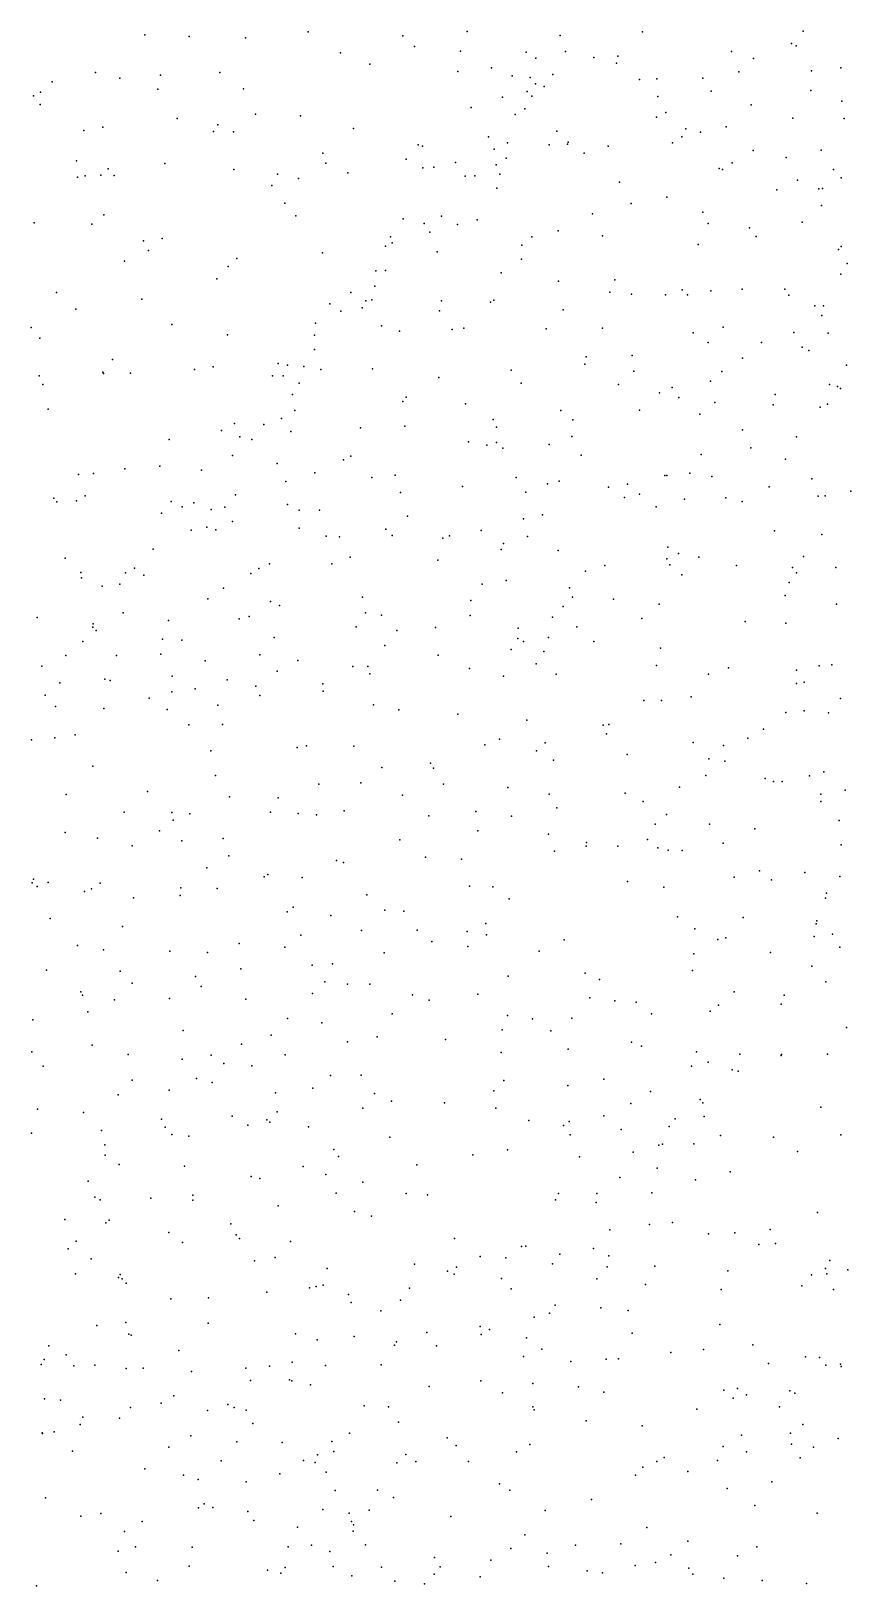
# Model space of a CAD drawing. Header units: metres. Extents: x -25 to 25, y -27.7 to 27.8.
# Drawn here: x -1.914 to -1.209, y -6.693 to -5.354 of the extents above; entities that cross this region are included whole.
import ezdxf

# ---------------------------------------------------------------- set-up
doc = ezdxf.new("R2010")
doc.units = ezdxf.units.M

msp = doc.modelspace()

# ---------------------------------------------------------------- linework, layer by layer
for p in [(-1.8163, -5.3577, 15.1605), (-1.7781, -5.3591, 19.2294), (-1.7296, -5.3603, 0.5222), (-1.6756, -5.3551, -1.5947), (-1.5943, -5.3585, -1.5642), (-1.5389, -5.3548, 14.457), (-1.459, -5.3583, -5.5267), (-1.3879, -5.3552, -7.8795), (-1.2599, -5.3652, 19.4932), (-1.2498, -5.3545, -1.4816), (-1.6479, -5.3732, 19.3455), (-1.5842, -5.3677, 16.3682), (-1.5445, -5.3717, -8.0561), (-1.488, -5.3725, -3.0762), (-1.4799, -5.3778, -5.6266), (-1.4542, -5.3721, 19.4461), (-1.4299, -5.3772, -6.4827), (-1.4093, -5.376, -3.0826), (-1.3114, -5.3721, -3.0866), (-1.2925, -5.3782, -7.761), (-1.2559, -5.3673, -5.2304), (-1.8587, -5.3901, 19.1472), (-1.8028, -5.3925, 0.5133), (-1.7516, -5.39, -3.0031), (-1.6226, -5.383, -8.1147), (-1.547, -5.3893, 0.5033), (-1.518, -5.3861, -1.5565), (-1.4651, -5.3918, -5.4378), (-1.4103, -5.382, -5.3293), (-1.305, -5.3896, -1.5246), (-1.2427, -5.3888, -6.7627), (-1.2174, -5.386, 17.0735), (-1.8959, -5.3981, 15.2174), (-1.8377, -5.395, -2.9865), (-1.805, -5.4044, -8.2682), (-1.7314, -5.4043, 19.2882), (-1.5002, -5.393, -7.9999), (-1.4847, -5.3945, -5.7068), (-1.4801, -5.3999, -5.7919), (-1.4725, -5.4021, -5.9918), (-1.3905, -5.3963, 0.4569), (-1.3757, -5.3956, 18.1849), (-1.336, -5.395, -6.6319), (-1.3288, -5.4061, 3.124), (-1.2433, -5.4055, -3.0823), (-1.912, -5.4102, 0.4979), (-1.9062, -5.4176, -8.3242), (-1.906, -5.4072, -2.965), (-1.5084, -5.4114, 24.5255), (-1.4873, -5.4066, -6.2436), (-1.4831, -5.4106, -5.8857), (-1.3747, -5.4107, -1.5585), (-1.2945, -5.418, 24.4287), (-1.2166, -5.4147, -7.6136), (-1.7884, -5.4298, 15.039), (-1.7211, -5.4259, 14.7936), (-1.6823, -5.4274, 14.7002), (-1.5355, -5.4203, 15.7828), (-1.4977, -5.4263, -6.1463), (-1.4894, -5.4215, -6.0603), (-1.376, -5.4286, 16.6885), (-1.3679, -5.4247, 14.3241), (-1.2588, -5.4294, 17.9304), (-1.2145, -5.4297, 17.4601), (-1.8688, -5.44, 24.6649), (-1.8524, -5.4372, 16.128), (-1.7571, -5.441, 14.954), (-1.7535, -5.4353, -1.6223), (-1.74, -5.4413, 15.8863), (-1.6366, -5.4383, 0.5008), (-1.5206, -5.4456, -5.5104), (-1.4618, -5.4405, -6.3559), (-1.3542, -5.4455, -3.0696), (-1.3506, -5.4386, -7.8103), (-1.338, -5.4414, 19.5813), (-1.3159, -5.4368, 19.4232), (-1.663, -5.4595, -2.9825), (-1.5811, -5.4523, -3.0167), (-1.5772, -5.4535, -1.6164), (-1.5156, -5.4561, -5.9434), (-1.5042, -5.4508, -1.5965), (-1.4682, -5.4523, -3.0457), (-1.4525, -5.4518, -5.3282), (-1.452, -5.4501, -6.4674), (-1.4382, -5.4596, 0.4573), (-1.4176, -5.4535, -1.597), (-1.3623, -5.4507, 15.6198), (-1.2928, -5.4573, 0.4139), (-1.2342, -5.457, 15.4354), (-1.875, -5.4661, -8.28), (-1.8477, -5.4731, 15.0875), (-1.799, -5.4685, -8.2193), (-1.6604, -5.4683, -8.1044), (-1.5915, -5.4647, 20.8669), (-1.577, -5.4722, 14.522), (-1.5676, -5.4716, 16.4957), (-1.5489, -5.4676, -5.6423), (-1.5138, -5.4695, 0.4817), (-1.5053, -5.464, 14.4412), (-1.3221, -5.4727, -6.6323), (-1.3109, -5.468, 2.9383), (-1.2644, -5.4632, -6.7126), (-1.8741, -5.4802, 0.4896), (-1.8676, -5.4791, -1.653), (-1.8542, -5.4786, 19.1804), (-1.8427, -5.4787, -2.9024), (-1.7398, -5.4736, -8.168), (-1.702, -5.4777, 0.5009), (-1.6839, -5.4814, 24.6013), (-1.6416, -5.4765, 14.6103), (-1.5405, -5.4795, -5.8347), (-1.5323, -5.4791, -6.0521), (-1.5108, -5.4775, -6.3076), (-1.4077, -5.4845, 20.8012), (-1.3192, -5.4737, 19.5039), (-1.2547, -5.4828, -7.668), (-1.2238, -5.4735, -3.0686), (-1.2172, -5.4809, -6.7796), (-1.7069, -5.4875, 19.3335), (-1.5134, -5.4897, -5.3612), (-1.3672, -5.4974, -6.5751), (-1.2724, -5.4912, -5.2182), (-1.2362, -5.4902, 14.2783), (-1.233, -5.49, 17.2541), (-1.8516, -5.5126, 18.581), (-1.6957, -5.5027, -1.6349), (-1.4311, -5.5118, 19.4778), (-1.3978, -5.503, -7.8406), (-1.3361, -5.5104, 14.3301), (-1.2341, -5.5046, -1.5998), (-1.9115, -5.5195, -2.8461), (-1.8619, -5.5206, 15.9751), (-1.6863, -5.5134, 20.9875), (-1.594, -5.516, 0.4844), (-1.576, -5.52, -5.5044), (-1.561, -5.5139, -5.9597), (-1.5472, -5.5211, 19.4539), (-1.5302, -5.5169, 3.4246), (-1.4606, -5.5263, -7.8987), (-1.3316, -5.52, -7.768), (-1.296, -5.5237, -1.6333), (-1.2505, -5.519, 17.67), (-1.8173, -5.5349, -1.6485), (-1.8012, -5.533, 15.0305), (-1.6092, -5.5395, -8.0338), (-1.6048, -5.5315, -5.6078), (-1.6033, -5.5367, -5.6784), (-1.571, -5.5275, -6.1886), (-1.4919, -5.5388, 16.6483), (-1.4832, -5.5315, 0.4544), (-1.4224, -5.5307, -5.295), (-1.3401, -5.5383, -5.2471), (-1.2901, -5.5313, 20.0693), (-1.2172, -5.5398, -7.6063), (-1.8338, -5.5525, 19.2514), (-1.813, -5.5432, 0.4809), (-1.7372, -5.5503, -2.8557), (-1.6634, -5.5453, -2.9015), (-1.5646, -5.5446, -5.3878), (-1.4922, -5.5509, -2.9906), (-1.2193, -5.5426, -3.0531), (-1.7446, -5.557, -1.6443), (-1.6175, -5.5609, 21.1568), (-1.6091, -5.5605, -5.9025), (-1.5095, -5.5626, -7.9457), (-1.2174, -5.5637, 0.346), (-1.212, -5.5544, -5.176), (-1.8922, -5.5796, 0.4548), (-1.7543, -5.5676, 19.3408), (-1.639, -5.5794, -5.7367), (-1.6182, -5.5741, -1.6493), (-1.4604, -5.5696, 14.4654), (-1.4162, -5.5792, -1.6717), (-1.4117, -5.5685, -3.0081), (-1.3539, -5.5772, 19.8536), (-1.3292, -5.578, 3.3235), (-1.3024, -5.5765, -3.0328), (-1.2656, -5.5765, -7.6714), (-1.8187, -5.5853, 24.6122), (-1.657, -5.5891, -5.6225), (-1.6291, -5.5927, -6.0528), (-1.6261, -5.5866, -5.4866), (-1.6208, -5.5857, -6.1514), (-1.561, -5.5867, 14.576), (-1.5188, -5.5877, -1.6692), (-1.5159, -5.586, -6.4089), (-1.3975, -5.581, 20.9588), (-1.3683, -5.5815, 19.5002), (-1.3492, -5.5814, 20.4478), (-1.262, -5.5818, -6.7077), (-1.2398, -5.591, -1.6601), (-1.2323, -5.5911, 19.1691), (-1.8756, -5.5937, 15.1131), (-1.7931, -5.607, -8.1887), (-1.6695, -5.606, 14.7581), (-1.6475, -5.5956, -5.8311), (-1.5627, -5.5953, -7.9906), (-1.4564, -5.5945, -6.4907), (-1.2336, -5.5992, 24.3992), (-1.9141, -5.6097, 19.1864), (-1.9067, -5.6187, 21.1085), (-1.745, -5.6158, -2.7902), (-1.6703, -5.6161, -8.0808), (-1.6127, -5.6082, 0.4499), (-1.597, -5.6128, -6.2856), (-1.5519, -5.6113, -6.3411), (-1.5417, -5.6103, 0.4424), (-1.471, -5.6107, -5.3055), (-1.4225, -5.6101, 15.5455), (-1.3445, -5.6142, 20.6187), (-1.3186, -5.6093, 0.387), (-1.2577, -5.614, 15.1161), (-1.2282, -5.6144, 14.9308), (-1.6702, -5.6286, -5.9921), (-1.3968, -5.6336, -2.9711), (-1.3314, -5.6226, 20.8206), (-1.2855, -5.6226, -5.2085), (-1.2507, -5.6264, 3.467), (-1.2448, -5.6295, -3.0221), (-1.844, -5.6371, -2.7557), (-1.7736, -5.6459, 15.0004), (-1.7574, -5.6436, -1.6609), (-1.7016, -5.6407, -5.6706), (-1.6936, -5.642, -5.543), (-1.6795, -5.6432, -1.6607), (-1.6648, -5.6458, -5.4485), (-1.6204, -5.6452, 18.3108), (-1.5011, -5.6464, 14.5481), (-1.4375, -5.6412, 0.4101), (-1.4365, -5.6349, 19.4946), (-1.3956, -5.6471, -6.5662), (-1.302, -5.6359, 17.3297), (-1.2126, -5.6419, 0.3193), (-1.9071, -5.6511, -1.657), (-1.904, -5.6587, 19.2637), (-1.8524, -5.6481, -8.2386), (-1.8518, -5.6492, 21.5156), (-1.8287, -5.6488, 0.4331), (-1.7063, -5.6512, -5.7578), (-1.6971, -5.6511, -5.9133), (-1.6833, -5.6574, -6.1411), (-1.5632, -5.6526, 15.6486), (-1.4923, -5.6574, 18.1398), (-1.4087, -5.6586, -5.2669), (-1.3296, -5.6557, 19.5164), (-1.3197, -5.6474, 19.3005), (-1.227, -5.6586, -6.7646), (-1.2203, -5.6603, -5.1726), (-1.6892, -5.6674, 3.4836), (-1.5943, -5.6732, -5.3316), (-1.5913, -5.6695, -8.008), (-1.3734, -5.6657, 14.4417), (-1.3626, -5.6613, 19.4503), (-1.3568, -5.67, 17.7486), (-1.2739, -5.6672, -6.6973), (-1.2176, -5.6621, 14.3534), (-1.8995, -5.68, 0.4185), (-1.6871, -5.6811, 19.4415), (-1.5402, -5.6754, -6.4257), (-1.4582, -5.681, 16.8245), (-1.3907, -5.6808, 3.5774), (-1.3386, -5.6841, 17.1487), (-1.3257, -5.6741, -2.9704), (-1.2757, -5.6763, -1.7163), (-1.2351, -5.6781, 19.52), (-1.2288, -5.6756, 3.6278), (-1.7502, -5.6983, -5.7299), (-1.739, -5.6922, -5.8651), (-1.7138, -5.6931, -2.7465), (-1.6987, -5.6878, -6.2388), (-1.6905, -5.6991, 14.8537), (-1.6307, -5.6961, 14.7652), (-1.5924, -5.6944, 19.4939), (-1.5164, -5.6887, -2.8588), (-1.5136, -5.6953, -5.288), (-1.4481, -5.6892, -1.7173), (-1.3021, -5.6976, 21.0698), (-1.7952, -5.7061, 19.4273), (-1.7344, -5.7038, -6.0917), (-1.7243, -5.7059, 0.4248), (-1.5377, -5.708, -7.9603), (-1.522, -5.7109, -1.7213), (-1.5137, -5.7087, 14.6098), (-1.5081, -5.7135, 21.3728), (-1.4682, -5.7102, 19.942), (-1.4488, -5.7034, -6.5225), (-1.2948, -5.7133, 0.3457), (-1.2554, -5.7036, 2.832), (-1.7409, -5.7199, -6.1782), (-1.7024, -5.7267, 15.7196), (-1.6453, -5.7236, -2.7602), (-1.6391, -5.7203, 0.4176), (-1.4409, -5.7196, 0.3893), (-1.3376, -5.719, -7.7351), (-1.265, -5.7228, 3.1169), (-1.8734, -5.7361, -1.6524), (-1.8603, -5.7354, -2.6766), (-1.8334, -5.7313, 18.4758), (-1.8033, -5.7289, 15.0322), (-1.7675, -5.7324, -6.0171), (-1.6701, -5.7346, 19.5172), (-1.6208, -5.7387, -6.3659), (-1.6009, -5.7366, -1.7107), (-1.4966, -5.7386, 20.6122), (-1.3687, -5.7369, 21.2546), (-1.3671, -5.737, -5.2237), (-1.3474, -5.7349, -6.6159), (-1.3283, -5.7379, -1.7688), (-1.2423, -5.7398, -1.7516), (-1.7383, -5.7537, -2.6901), (-1.6948, -5.7421, 16.6026), (-1.5963, -5.7517, 20.4511), (-1.5429, -5.7466, 0.4049), (-1.4885, -5.7513, -2.8264), (-1.4698, -5.7443, -7.8816), (-1.4598, -5.7418, -5.2528), (-1.4174, -5.747, 14.5523), (-1.4008, -5.7444, -2.8795), (-1.3905, -5.7532, 15.1885), (-1.2791, -5.7467, -7.6442), (-1.2087, -5.7504, 0.262), (-1.8945, -5.7566, 15.0859), (-1.8919, -5.7596, 15.9701), (-1.8751, -5.7589, 19.5), (-1.8677, -5.7544, -8.2608), (-1.7936, -5.7594, -5.7095), (-1.7841, -5.7641, 0.4029), (-1.7742, -5.7606, -5.467), (-1.7593, -5.7663, -5.3952), (-1.7474, -5.7643, -8.1719), (-1.6934, -5.762, -8.1138), (-1.6834, -5.7668, -5.334), (-1.666, -5.7667, -1.699), (-1.4035, -5.7558, -6.571), (-1.3762, -5.7641, 19.5374), (-1.352, -5.7574, 15.0099), (-1.3164, -5.7561, 24.4322), (-1.3024, -5.7593, 14.8216), (-1.237, -5.7549, 14.4338), (-1.2307, -5.7545, 20.9367), (-1.8018, -5.7693, -5.5804), (-1.7407, -5.7766, 14.9829), (-1.5902, -5.7719, 20.0814), (-1.4905, -5.7744, -1.7571), (-1.474, -5.7709, 19.7688), (-1.7765, -5.7841, -1.6764), (-1.763, -5.7815, 19.5564), (-1.7551, -5.7838, -6.2559), (-1.6834, -5.7822, 21.5317), (-1.6601, -5.7892, 20.2942), (-1.6487, -5.7897, -8.0675), (-1.6088, -5.7831, -5.2867), (-1.6033, -5.7886, 3.5676), (-1.5599, -5.7909, -7.9782), (-1.554, -5.7889, -6.4527), (-1.5267, -5.7843, 19.5481), (-1.4871, -5.7894, 14.6698), (-1.2744, -5.7845, -6.7191), (-1.2336, -5.7879, 19.1256), (-1.809, -5.8004, -6.1136), (-1.6396, -5.8073, -2.7121), (-1.5097, -5.8006, -7.9224), (-1.5075, -5.7954, -5.2486), (-1.4607, -5.8014, 0.3582), (-1.3663, -5.7988, -1.7862), (-1.3571, -5.804, -2.8773), (-1.3396, -5.8072, -7.7207), (-1.2495, -5.8066, -7.5811), (-1.8848, -5.808, 0.3733), (-1.8712, -5.8206, 19.5909), (-1.8329, -5.8207, -5.981), (-1.825, -5.8168, -5.5298), (-1.7182, -5.8169, -6.3201), (-1.709, -5.8131, 0.381), (-1.6552, -5.8129, -6.3836), (-1.564, -5.81, 18.0886), (-1.4371, -5.8194, -6.5589), (-1.4205, -5.8144, -7.8141), (-1.367, -5.8087, 20.8546), (-1.3646, -5.8138, 0.3208), (-1.3072, -5.8144, -5.1798), (-1.2589, -5.8163, -1.7904), (-1.2555, -5.8209, -2.9202), (-1.2217, -5.8163, 19.5371), (-1.8708, -5.8252, -2.6398), (-1.8529, -5.8323, -1.6673), (-1.8378, -5.8304, -5.6933), (-1.8171, -5.8228, -6.2028), (-1.7486, -5.8341, 18.3252), (-1.7251, -5.8212, -2.669), (-1.5259, -5.8305, 0.3615), (-1.5053, -5.8275, -6.4998), (-1.4507, -5.8338, -2.8099), (-1.3541, -5.8224, 3.7155), (-1.2619, -5.8291, 14.511), (-1.7619, -5.8432, -5.3287), (-1.708, -5.8453, -8.1407), (-1.629, -5.8418, 14.8886), (-1.5358, -5.8446, -1.7763), (-1.4483, -5.8417, 19.5744), (-1.4131, -5.8434, 17.1917), (-1.3736, -5.8477, -5.1888), (-1.2653, -5.8403, 0.2431), (-1.2212, -5.8478, -6.8192), (-1.909, -5.8592, 16.4578), (-1.835, -5.8551, 0.3564), (-1.7352, -5.8605, -1.6938), (-1.7265, -5.8583, 20.1138), (-1.7003, -5.849, 19.6235), (-1.6264, -5.8553, 0.3553), (-1.6126, -5.8571, -6.4445), (-1.5363, -5.8576, 14.8046), (-1.4656, -5.8588, -5.2111), (-1.4563, -5.8497, -1.7916), (-1.3885, -5.8602, -6.6152), (-1.861, -5.8674, -5.6295), (-1.8607, -5.8646, -5.8484), (-1.858, -5.8703, -6.1421), (-1.796, -5.8619, -8.2206), (-1.6343, -5.8672, -8.0537), (-1.5994, -5.8705, -2.6977), (-1.5662, -5.8677, -5.2375), (-1.4949, -5.8685, 15.033), (-1.4446, -5.8671, 19.5323), (-1.2996, -5.8627, 21.1966), (-1.2648, -5.8641, -6.7624), (-1.8695, -5.88, 21.7042), (-1.8009, -5.878, 19.6681), (-1.7843, -5.8787, 16.6076), (-1.7049, -5.8763, -6.3774), (-1.6097, -5.8832, 19.6416), (-1.501, -5.8868, 17.8057), (-1.4954, -5.8774, -7.8992), (-1.4904, -5.88, -2.7589), (-1.469, -5.8765, 14.7462), (-1.4298, -5.88, 24.4649), (-1.3724, -5.8857, 19.5909), (-1.905, -5.9012, 19.6989), (-1.8842, -5.892, -5.976), (-1.8406, -5.8918, -2.6218), (-1.8026, -5.8908, 15.0382), (-1.7644, -5.8966, -2.6294), (-1.7174, -5.8912, -5.2706), (-1.6846, -5.8963, 20.6533), (-1.6374, -5.9013, 16.7649), (-1.6243, -5.9013, 15.4727), (-1.5639, -5.8915, -7.977), (-1.4796, -5.8992, -6.5433), (-1.4728, -5.8884, 0.3188), (-1.3759, -5.9005, 19.3694), (-1.2359, -5.9007, 21.009), (-1.225, -5.9, 3.8822), (-1.8507, -5.9124, -5.3593), (-1.846, -5.9135, -8.2617), (-1.7926, -5.9096, -1.687), (-1.7453, -5.9129, 15.7373), (-1.7024, -5.9055, 19.6913), (-1.6225, -5.9078, -1.7526), (-1.537, -5.903, -6.4942), (-1.5075, -5.9098, -1.8068), (-1.4624, -5.9079, 14.8829), (-1.3313, -5.9079, -6.6881), (-1.3139, -5.9026, -5.1568), (-1.2555, -5.9045, -2.8823), (-1.249, -5.9148, 14.5769), (-1.9021, -5.926, -2.6066), (-1.8895, -5.9155, -5.7234), (-1.793, -5.9233, -5.3034), (-1.7729, -5.9206, 0.3323), (-1.7206, -5.9183, -8.1655), (-1.7173, -5.9262, 15.024), (-1.663, -5.9163, -2.6546), (-1.6628, -5.9225, -8.0974), (-1.346, -5.9274, -1.839), (-1.2556, -5.9159, 19.5802), (-1.8931, -5.9357, -5.4937), (-1.8514, -5.9376, 20.2932), (-1.8125, -5.9285, -6.3054), (-1.7969, -5.9384, 20.5235), (-1.7534, -5.9347, -6.3688), (-1.6196, -5.9343, 0.3185), (-1.5978, -5.9388, -8.0203), (-1.3868, -5.9307, 14.7232), (-1.3717, -5.9306, -7.7396), (-1.2648, -5.941, 19.17), (-1.2489, -5.9395, 0.1632), (-1.2279, -5.9412, -6.8436), (-1.2177, -5.929, -7.4637), (-1.7785, -5.9516, 19.7555), (-1.7495, -5.9514, -5.2485), (-1.5468, -5.9424, -5.2053), (-1.4875, -5.9475, 17.0901), (-1.422, -5.9519, -5.1703), (-1.4169, -5.9512, -7.7947), (-1.9139, -5.9646, -1.6093), (-1.8938, -5.9628, -8.2969), (-1.8761, -5.9603, 2.1388), (-1.5112, -5.964, -7.9114), (-1.4719, -5.9671, 14.8688), (-1.4191, -5.9594, -2.7671), (-1.3445, -5.9668, -5.1472), (-1.2975, -5.9632, -6.7597), (-1.2838, -5.9552, 14.6647), (-1.7595, -5.974, -8.2004), (-1.6852, -5.9712, 21.5952), (-1.677, -5.9696, 19.8105), (-1.6364, -5.9699, -5.2078), (-1.5237, -5.9689, 21.4707), (-1.4793, -5.9741, -6.5717), (-1.4011, -5.9772, 0.2219), (-1.331, -5.9809, 0.1884), (-1.3184, -5.9693, 19.6284), (-1.8611, -5.9873, -6.3027), (-1.7555, -5.9951, -2.6057), (-1.6122, -5.9882, 3.7114), (-1.5703, -5.9847, -2.6674), (-1.5678, -5.9888, 0.2759), (-1.4645, -5.982, -1.8315), (-1.3173, -5.983, -7.6105), (-1.232, -5.992, -1.8404), (-1.6664, -6.0028, -8.0979), (-1.6304, -6.0015, 15.0749), (-1.5593, -6.0028, 14.9672), (-1.504, -6.0056, 17.2574), (-1.3562, -6.0053, -6.7156), (-1.3336, -5.9952, 14.7488), (-1.2826, -5.9977, -2.8446), (-1.2752, -6.0003, 0.1316), (-1.2678, -6.0003, -5.1184), (-1.2443, -5.9956, 24.3757), (-1.2136, -6.0078, -7.3694), (-1.8839, -6.0116, -2.594), (-1.814, -6.009, -5.2576), (-1.7433, -6.0137, 20.7586), (-1.7014, -6.0143, 0.2654), (-1.5945, -6.0121, -1.7866), (-1.4683, -6.0113, 19.7065), (-1.4029, -6.0105, -7.7599), (-1.3875, -6.0177, 21.28), (-1.2346, -6.0114, 19.6181), (-1.2345, -6.0176, -6.9136), (-1.8341, -6.0268, 19.8202), (-1.793, -6.027, 15.8618), (-1.7918, -6.0336, -6.4142), (-1.7774, -6.0283, 24.4974), (-1.7082, -6.0267, -1.7188), (-1.6842, -6.0279, 15.5581), (-1.6684, -6.029, 17.9677), (-1.6446, -6.0255, 15.2377), (-1.5718, -6.0299, 24.4787), (-1.5313, -6.0262, -1.8225), (-1.5007, -6.0301, -5.149), (-1.4616, -6.0231, 0.2117), (-1.3673, -6.0288, 14.8496), (-1.2188, -6.0339, 14.7306), (-1.8847, -6.0442, 1.8827), (-1.8036, -6.0427, 0.2343), (-1.5296, -6.0428, -7.9167), (-1.4688, -6.0458, -7.8336), (-1.377, -6.037, 19.6844), (-1.3303, -6.037, -2.8108), (-1.2915, -6.041, 14.6402), (-1.8571, -6.049, -6.3703), (-1.827, -6.0556, -1.6539), (-1.7844, -6.0513, 15.0508), (-1.7488, -6.0494, -5.1719), (-1.5967, -6.0505, -5.1505), (-1.4637, -6.0602, -6.6412), (-1.4365, -6.056, 3.874), (-1.4362, -6.053, -2.7359), (-1.4091, -6.0561, -1.844), (-1.3836, -6.0504, -5.128), (-1.3748, -6.0575, -7.6936), (-1.366, -6.0595, 19.3127), (-1.3538, -6.0597, -6.7618), (-1.3186, -6.0535, -7.5668), (-1.217, -6.0549, -2.8716), (-1.7629, -6.0748, -2.5967), (-1.7441, -6.0642, 16.8095), (-1.6512, -6.0684, 19.8265), (-1.6454, -6.07, -6.5118), (-1.5748, -6.0656, 17.5707), (-1.5439, -6.0672, -6.5776), (-1.9132, -6.0875, 16.1762), (-1.912, -6.0843, 19.8677), (-1.8995, -6.0872, 16.6568), (-1.8546, -6.088, -2.5894), (-1.7137, -6.0823, 2.488), (-1.7105, -6.0805, 0.2118), (-1.6808, -6.0831, -5.1451), (-1.4008, -6.0864, 14.9651), (-1.3091, -6.0827, -1.8582), (-1.2874, -6.0772, 0.0719), (-1.277, -6.085, 19.6804), (-1.2483, -6.0787, 4.0074), (-1.2183, -6.0821, -7.2477), (-1.9089, -6.0906, -1.5718), (-1.8681, -6.0951, 18.2546), (-1.8621, -6.0927, 15.0689), (-1.8259, -6.1004, 3.5756), (-1.7857, -6.0985, -8.1947), (-1.7854, -6.0919, 19.7622), (-1.7539, -6.0925, -6.4704), (-1.6253, -6.098, 14.9097), (-1.5369, -6.0905, 15.0247), (-1.5168, -6.0909, 21.1426), (-1.5028, -6.1013, -2.6787), (-1.3697, -6.0914, 0.109), (-1.2305, -6.1008, 14.8423), (-1.2297, -6.0965, -7.06), (-1.6938, -6.1125, -2.6079), (-1.6887, -6.1085, -8.0946), (-1.6098, -6.1112, -1.7799), (-1.5935, -6.112, 2.356), (-1.8977, -6.1182, 19.88), (-1.8356, -6.1253, 2.7033), (-1.6563, -6.1158, 1.9868), (-1.6297, -6.1285, 17.1016), (-1.582, -6.1282, -7.9729), (-1.5227, -6.1226, -7.8884), (-1.3578, -6.1168, -7.6178), (-1.343, -6.1272, 24.3996), (-1.3015, -6.1175, -6.8977), (-1.2387, -6.123, -0.0055), (-1.2379, -6.1202, -7.3045), (-1.8742, -6.1415, -8.2556), (-1.7352, -6.1399, 3.7258), (-1.6819, -6.1325, 19.6345), (-1.5693, -6.1381, -6.6065), (-1.5389, -6.1296, 19.8408), (-1.5222, -6.1322, -5.1211), (-1.4554, -6.1366, -6.7106), (-1.3232, -6.1364, 14.98), (-1.3162, -6.1348, 0.0423), (-1.2404, -6.1339, -7.1478), (-1.2244, -6.1318, -2.8546), (-1.8518, -6.1453, -6.4588), (-1.7947, -6.1463, 0.1515), (-1.7623, -6.1476, 1.8224), (-1.6959, -6.143, 15.0967), (-1.6102, -6.1477, -5.12), (-1.5384, -6.1424, 2.1866), (-1.4769, -6.1465, -1.8365), (-1.3438, -6.1488, 19.7525), (-1.278, -6.1476, -7.0015), (-1.2182, -6.1429, -1.8463), (-1.9008, -6.1627, 3.2277), (-1.8376, -6.1636, 18.0866), (-1.7727, -6.1682, -8.1692), (-1.7335, -6.1617, -5.1133), (-1.6722, -6.1584, 15.3537), (-1.6549, -6.1572, -1.7505), (-1.5035, -6.168, 24.4438), (-1.4374, -6.1653, 0.0774), (-1.3449, -6.1629, -5.0927), (-1.2423, -6.1593, 19.1442), (-1.8713, -6.1813, -2.5848), (-1.8272, -6.174, 19.9141), (-1.7678, -6.1768, -1.6701), (-1.6613, -6.1727, -6.5686), (-1.6419, -6.1748, 15.0648), (-1.6227, -6.1748, 21.3144), (-1.425, -6.1707, 15.0588), (-1.3092, -6.1813, -1.8581), (-1.2303, -6.1728, 14.9245), (-1.87, -6.1842, 20.966), (-1.8424, -6.1882, 15.0816), (-1.7949, -6.1871, 21.5533), (-1.7293, -6.1878, 0.1217), (-1.672, -6.1829, -2.6086), (-1.5858, -6.184, -2.6311), (-1.5715, -6.1887, 0.1058), (-1.5297, -6.1833, 3.9241), (-1.4332, -6.1865, -6.7798), (-1.4119, -6.1891, -1.842), (-1.3936, -6.1903, -7.6544), (-1.3226, -6.193, -6.9631), (-1.2688, -6.1921, -0.0441), (-1.2662, -6.1843, -7.2788), (-1.9126, -6.2056, 3.0107), (-1.8654, -6.1985, -1.5683), (-1.6934, -6.2043, -1.7123), (-1.664, -6.2081, 0.0945), (-1.6035, -6.2002, -7.9709), (-1.5042, -6.2017, 15.0746), (-1.4828, -6.2046, 19.8614), (-1.4487, -6.2041, -7.7476), (-1.3804, -6.2003, -2.7541), (-1.3297, -6.1979, -7.4612), (-1.7832, -6.2146, -5.0761), (-1.7075, -6.2187, -8.0773), (-1.6163, -6.2201, 19.9103), (-1.5574, -6.2223, -5.0774), (-1.5087, -6.2142, 0.0636), (-1.467, -6.2149, 2.3308), (-1.2126, -6.212, -0.1018), (-1.9136, -6.2331, 24.4742), (-1.8617, -6.2272, 21.4064), (-1.8305, -6.2354, -8.1808), (-1.7593, -6.2358, 17.7195), (-1.7331, -6.2264, -6.5638), (-1.6956, -6.2357, 15.7585), (-1.6419, -6.2243, -6.6229), (-1.5097, -6.2336, 1.9974), (-1.4519, -6.2308, -5.0634), (-1.3976, -6.2247, -0.0047), (-1.3888, -6.2282, -6.8704), (-1.3416, -6.233, -5.0459), (-1.3042, -6.2351, -7.3138), (-1.2683, -6.2354, -1.8337), (-1.2287, -6.2351, -2.8654), (-1.9037, -6.2455, 0.0315), (-1.784, -6.2394, 0.0631), (-1.7483, -6.243, 17.115), (-1.7242, -6.2452, 17.4502), (-1.3459, -6.2453, 19.8236), (-1.3316, -6.242, -7.3866), (-1.311, -6.2486, -7.1448), (-1.2687, -6.2362, 19.7736), (-1.8272, -6.2575, 3.6321), (-1.7718, -6.256, 15.082), (-1.7582, -6.2595, -2.5936), (-1.6565, -6.2535, -8.0022), (-1.6301, -6.2531, 0.0452), (-1.5074, -6.2578, -7.7869), (-1.4523, -6.2619, -2.7058), (-1.4212, -6.2567, -7.6504), (-1.3057, -6.2497, -0.0855), (-1.8391, -6.2699, -6.5546), (-1.7952, -6.266, 1.6627), (-1.7038, -6.2684, 0.037), (-1.6718, -6.2644, 2.7231), (-1.6187, -6.2689, 15.0927), (-1.604, -6.2754, -7.927), (-1.516, -6.2665, -6.7621), (-1.3812, -6.2673, -0.0622), (-1.3385, -6.2741, 4.0901), (-1.9085, -6.2823, 16.9037), (-1.869, -6.2853, -1.5245), (-1.7411, -6.2884, -8.0773), (-1.7023, -6.2848, -6.6313), (-1.6287, -6.2815, -5.0402), (-1.5583, -6.2768, -7.8502), (-1.5142, -6.2815, -5.0386), (-1.4212, -6.2882, -5.0226), (-1.3981, -6.2776, -7.5761), (-1.3361, -6.277, -2.789), (-1.335, -6.2886, -7.2013), (-1.2346, -6.2807, 15.0902), (-1.8534, -6.3008, 17.8405), (-1.8019, -6.291, -1.5906), (-1.7988, -6.298, 19.9735), (-1.7277, -6.2962, -1.6523), (-1.7112, -6.2917, 14.9795), (-1.7086, -6.2935, -5.0227), (-1.6754, -6.2976, 24.4495), (-1.4857, -6.2921, 19.9087), (-1.456, -6.2965, -6.8587), (-1.451, -6.293, -1.8034), (-1.4065, -6.2998, -6.9449), (-1.3651, -6.2973, -7.4289), (-1.3599, -6.2908, -7.0264), (-1.9139, -6.303, 19.9678), (-1.8508, -6.313, -2.5947), (-1.7929, -6.3043, 2.8984), (-1.7785, -6.3055, 3.8291), (-1.6055, -6.3064, 1.748), (-1.4503, -6.3044, 24.3803), (-1.3739, -6.3135, -1.8138), (-1.3709, -6.3125, 19.8805), (-1.3438, -6.3123, -7.2714), (-1.3208, -6.3051, 15.1369), (-1.2753, -6.3064, -4.9748), (-1.2173, -6.3044, -2.8826), (-1.8504, -6.322, -0.0533), (-1.6535, -6.3172, 15.6228), (-1.6496, -6.323, -6.7035), (-1.534, -6.3218, -0.0479), (-1.5042, -6.3173, -7.7368), (-1.4421, -6.3235, -7.6203), (-1.3961, -6.3193, -2.7484), (-1.2547, -6.3189, 19.8254), (-1.8384, -6.3301, -4.9804), (-1.7822, -6.3313, -6.6249), (-1.7247, -6.3403, 15.9375), (-1.7174, -6.342, -0.0535), (-1.6799, -6.3318, -7.9875), (-1.6604, -6.3386, -2.6202), (-1.5821, -6.3304, 19.4285), (-1.4075, -6.3411, 2.5038), (-1.3753, -6.3331, -0.1401), (-1.3127, -6.3363, -0.1793), (-1.8651, -6.3444, -6.6002), (-1.6515, -6.3547, -0.0802), (-1.6286, -6.3453, -4.9939), (-1.5913, -6.355, -7.8443), (-1.5729, -6.3562, -1.7355), (-1.4603, -6.355, -0.1277), (-1.4274, -6.3549, -6.9894), (-1.3801, -6.3544, -7.3829), (-1.3424, -6.3433, -4.9668), (-1.8592, -6.3582, 17.3198), (-1.8547, -6.3604, -1.4975), (-1.811, -6.359, -8.0995), (-1.7749, -6.3607, -2.5994), (-1.7748, -6.3565, 19.5663), (-1.7015, -6.3656, 20.0003), (-1.4629, -6.3603, -4.9793), (-1.428, -6.3628, -1.7844), (-1.8851, -6.3772, -0.1462), (-1.8497, -6.3801, 16.1489), (-1.847, -6.3778, -4.9291), (-1.7422, -6.3811, -1.6089), (-1.6359, -6.3704, -1.687), (-1.6211, -6.3745, -6.7755), (-1.3821, -6.3817, -7.2305), (-1.3621, -6.3798, -0.2114), (-1.2375, -6.3714, -4.9173), (-1.8752, -6.396, -2.6054), (-1.7956, -6.3884, -6.6683), (-1.7377, -6.3905, -8.0151), (-1.7349, -6.3936, -0.1234), (-1.6908, -6.3962, -6.7417), (-1.5498, -6.3938, -2.6547), (-1.4161, -6.3861, -7.4948), (-1.3311, -6.3898, -1.795), (-1.3085, -6.3888, 24.2823), (-1.2783, -6.386, -0.2553), (-1.8823, -6.4026, -1.3957), (-1.7839, -6.397, 1.5564), (-1.5277, -6.4092, -7.6756), (-1.492, -6.4006, -1.7483), (-1.4885, -6.4002, -7.6177), (-1.4591, -6.4072, -7.5539), (-1.4302, -6.4024, 1.8597), (-1.417, -6.4087, -7.1144), (-1.288, -6.3988, 15.1198), (-1.2735, -6.3979, 2.1471), (-1.8625, -6.4113, 20.0243), (-1.722, -6.4129, 15.113), (-1.7042, -6.41, -4.9339), (-1.6593, -6.4194, -1.6296), (-1.5843, -6.4158, 24.4022), (-1.5557, -6.4219, -6.8828), (-1.5482, -6.4184, -4.9451), (-1.5056, -6.4102, 19.9668), (-1.4654, -6.4154, -7.0178), (-1.4183, -6.418, 19.9391), (-1.3775, -6.4176, -2.7782), (-1.3147, -6.4214, -2.826), (-1.2306, -6.4195, -1.7563), (-1.2267, -6.4125, 14.6133), (-1.2113, -6.4206, 15.0908), (-1.876, -6.4242, -6.662), (-1.8389, -6.4274, -8.0653), (-1.8374, -6.4246, 3.296), (-1.8357, -6.4283, -0.1964), (-1.8324, -6.4321, 24.4477), (-1.6746, -6.4362, -0.1847), (-1.6688, -6.4349, -2.6413), (-1.6627, -6.4338, -6.8042), (-1.5884, -6.4364, -7.7414), (-1.5501, -6.4245, 2.7771), (-1.5094, -6.4281, 15.1215), (-1.4274, -6.4283, -7.3705), (-1.3855, -6.4333, -4.9026), (-1.251, -6.4345, 19.1814), (-1.2427, -6.4249, -0.3201), (-1.2294, -6.424, -4.8685), (-1.7938, -6.4455, -2.6209), (-1.7616, -6.4448, -6.7416), (-1.7113, -6.4399, -1.5734), (-1.6411, -6.442, 15.4616), (-1.6386, -6.4488, -4.9068), (-1.5962, -6.4468, -0.2062), (-1.501, -6.437, -2.698), (-1.3202, -6.4375, -0.3026), (-1.2237, -6.4376, 19.8835), (-1.6133, -6.456, 20.0263), (-1.4813, -6.4614, -7.5126), (-1.468, -6.4579, -1.7105), (-1.4631, -6.4512, -7.0808), (-1.424, -6.4534, 4.1261), (-1.4003, -6.4558, -0.2897), (-1.8575, -6.4687, -0.2798), (-1.8326, -6.4661, -6.728), (-1.83, -6.4761, 3.7375), (-1.7618, -6.4666, 3.9195), (-1.6867, -6.4758, 14.9135), (-1.5735, -6.4747, -0.2665), (-1.5277, -6.4693, -6.9972), (-1.5269, -6.4762, -7.574), (-1.5196, -6.472, -4.8961), (-1.3968, -6.4752, -1.7159), (-1.3215, -6.4676, -4.8555), (-1.8988, -6.486, -1.2067), (-1.8281, -6.4769, -1.3599), (-1.7869, -6.4901, -1.4162), (-1.668, -6.481, -0.2669), (-1.636, -6.478, 15.6719), (-1.6014, -6.4855, -6.9298), (-1.5997, -6.4826, -1.6096), (-1.5652, -6.486, -2.6863), (-1.4878, -6.4791, -0.2851), (-1.4747, -6.489, -7.2425), (-1.3356, -6.4891, -0.3638), (-1.2931, -6.4852, -2.8699), (-1.9055, -6.502, 19.6479), (-1.9028, -6.4978, -6.7229), (-1.884, -6.4939, -2.6368), (-1.8774, -6.5034, -8.0178), (-1.8592, -6.5028, -0.352), (-1.7091, -6.5035, 15.1322), (-1.6894, -6.5001, 20.0623), (-1.6608, -6.5031, -1.5472), (-1.613, -6.5025, -4.8611), (-1.4904, -6.4952, -7.1656), (-1.4498, -6.4995, 19.989), (-1.4194, -6.4976, -2.7792), (-1.4087, -6.4974, 19.2925), (-1.3635, -6.4919, 15.0944), (-1.2796, -6.5013, 15.0739), (-1.2478, -6.4954, -1.7009), (-1.2358, -6.4961, 2.3951), (-1.2304, -6.5027, -0.4272), (-1.2177, -6.5018, 14.676), (-1.8323, -6.5055, 3.4954), (-1.8178, -6.5053, 15.1368), (-1.7762, -6.5081, -0.3271), (-1.7294, -6.5053, -7.873), (-1.7253, -6.5158, -4.8347), (-1.6919, -6.5154, 15.16), (-1.6898, -6.5161, -7.7968), (-1.527, -6.5163, -1.6359), (-1.2171, -6.504, 14.5827), (-1.7912, -6.529, -1.3257), (-1.6736, -6.5197, -6.8954), (-1.5717, -6.521, 15.1468), (-1.5084, -6.5266, -4.844), (-1.4825, -6.5185, -0.3607), (-1.4431, -6.5213, -1.6574), (-1.4212, -6.5259, 2.7226), (-1.318, -6.5242, -1.6936), (-1.3063, -6.5228, 2.5938), (-1.2986, -6.5283, -0.4316), (-1.2611, -6.5247, 1.9641), (-1.257, -6.5269, 14.8991), (-1.9025, -6.5316, -1.0817), (-1.8888, -6.5328, -4.7719), (-1.8286, -6.5392, -0.4211), (-1.8022, -6.5354, -7.916), (-1.7624, -6.5416, -0.3971), (-1.7448, -6.5366, -6.8466), (-1.7394, -6.5391, -2.6525), (-1.7291, -6.5415, 16.0023), (-1.6276, -6.5376, -7.6542), (-1.6067, -6.5386, 20.0648), (-1.4824, -6.5386, 15.1349), (-1.4812, -6.5413, -2.7521), (-1.3414, -6.5405, -2.8558), (-1.31, -6.531, 19.9467), (-1.27, -6.5386, -2.9106), (-1.872, -6.5537, -0.5583), (-1.8695, -6.5475, 1.4309), (-1.8381, -6.5482, -6.8138), (-1.7234, -6.5529, -1.401), (-1.598, -6.5517, -7.5756), (-1.4364, -6.5506, -0.438), (-1.3883, -6.5549, 24.2495), (-1.2501, -6.5537, -4.7486), (-1.9046, -6.5609, -0.6565), (-1.9042, -6.5615, -0.9284), (-1.8943, -6.5602, -0.7567), (-1.7768, -6.5634, -0.4959), (-1.7371, -6.5688, -7.7932), (-1.6982, -6.5692, 24.3702), (-1.6554, -6.5683, -7.0041), (-1.6402, -6.5612, -0.4401), (-1.5561, -6.5652, -7.2131), (-1.3028, -6.563, 14.6287), (-1.2607, -6.5613, 14.6814), (-1.2197, -6.5659, -2.975), (-1.8784, -6.5766, -7.9416), (-1.7956, -6.5732, -1.212), (-1.6677, -6.58, -0.5476), (-1.6535, -6.577, -4.788), (-1.5917, -6.5795, -7.1372), (-1.5483, -6.5719, 1.5888), (-1.4963, -6.5772, -0.5036), (-1.4851, -6.571, -1.5965), (-1.3695, -6.5821, 4.1934), (-1.3186, -6.5726, 14.7306), (-1.2985, -6.5773, -1.6372), (-1.2598, -6.5706, 14.4578), (-1.2523, -6.5826, 24.1819), (-1.241, -6.5733, -0.5546), (-1.8161, -6.5918, -0.9864), (-1.7506, -6.585, -6.9156), (-1.7001, -6.5962, -7.6966), (-1.6797, -6.5847, -2.6857), (-1.6696, -6.5864, 19.4487), (-1.6602, -6.5949, 15.8677), (-1.5993, -6.5869, 14.7961), (-1.5831, -6.5857, -0.538), (-1.5377, -6.5856, -2.7313), (-1.3939, -6.5973, -2.8398), (-1.3877, -6.5905, -1.6083), (-1.3757, -6.5855, -4.758), (-1.349, -6.5943, 19.9954), (-1.3236, -6.5848, -0.5497), (-1.7831, -6.5974, -0.7703), (-1.7703, -6.601, -1.1448), (-1.729, -6.603, -1.2777), (-1.6524, -6.6106, -7.0756), (-1.6159, -6.6102, -7.1962), (-1.511, -6.6049, -0.5723), (-1.5021, -6.6103, 20.0737), (-1.3151, -6.6088, -2.9118), (-1.2768, -6.6032, 14.378), (-1.9016, -6.6169, 20.1309), (-1.7651, -6.622, -0.8649), (-1.6024, -6.6165, -7.335), (-1.4319, -6.6182, -0.6019), (-1.2913, -6.6236, -4.6864), (-1.8712, -6.6327, -6.9065), (-1.8542, -6.6304, 15.1348), (-1.8184, -6.6372, 20.1469), (-1.7702, -6.6255, -6.9707), (-1.7578, -6.6251, -0.9497), (-1.7277, -6.6286, -4.7265), (-1.7225, -6.6363, -7.0339), (-1.6631, -6.6268, 3.0069), (-1.6405, -6.6301, -7.4848), (-1.6384, -6.6373, -7.4088), (-1.6232, -6.6275, -0.681), (-1.5529, -6.6331, 15.1101), (-1.4718, -6.6277, -1.5348), (-1.2377, -6.6302, -0.6713), (-1.8338, -6.646, 3.7325), (-1.6848, -6.6421, -1.218), (-1.6371, -6.6457, 20.1254), (-1.6368, -6.64, -7.2671), (-1.4894, -6.6487, -0.6743), (-1.3842, -6.6423, 1.6479), (-1.8391, -6.6629, -6.9781), (-1.8243, -6.6591, 3.4404), (-1.7755, -6.6594, 3.9035), (-1.6929, -6.6591, -7.5376), (-1.6727, -6.6577, 14.9523), (-1.6571, -6.6632, -0.9284), (-1.6265, -6.6574, -1.3037), (-1.5014, -6.6605, -1.4583), (-1.4458, -6.6576, 19.3381), (-1.4068, -6.6565, -2.8857), (-1.349, -6.6543, -0.6933), (-1.2897, -6.659, 14.3059), (-1.7781, -6.6756, -4.6545), (-1.6955, -6.6769, 15.1062), (-1.6542, -6.6761, -1.0677), (-1.6127, -6.6765, 1.4581), (-1.5669, -6.6682, -1.3682), (-1.5622, -6.6764, -0.7946), (-1.5184, -6.6705, -2.8062), (-1.4701, -6.6644, 15.0763), (-1.469, -6.676, -0.7641), (-1.3942, -6.675, 14.5171), (-1.3769, -6.6726, 20.0539), (-1.3637, -6.666, 14.4219), (-1.3482, -6.6775, -4.6334), (-1.3064, -6.6669, -1.5279), (-1.8323, -6.6813, -2.7364), (-1.8052, -6.6881, -7.0472), (-1.7106, -6.6792, -7.1803), (-1.6991, -6.6816, -7.452), (-1.638, -6.6841, -4.6569), (-1.6011, -6.6887, -0.9741), (-1.5756, -6.6908, -0.8905), (-1.5672, -6.6825, -4.6724), (-1.5277, -6.6848, 20.1221), (-1.4357, -6.6796, -4.6577), (-1.4224, -6.6815, 14.8138), (-1.3447, -6.6826, -0.7611), (-1.3181, -6.6861, 14.7543), (-1.2851, -6.6881, -3.0207), (-1.2469, -6.6906, -0.8009), (-1.9096, -6.6927, -7.7826)]:
    msp.add_point(p)

doc.saveas('drawing.dxf')
